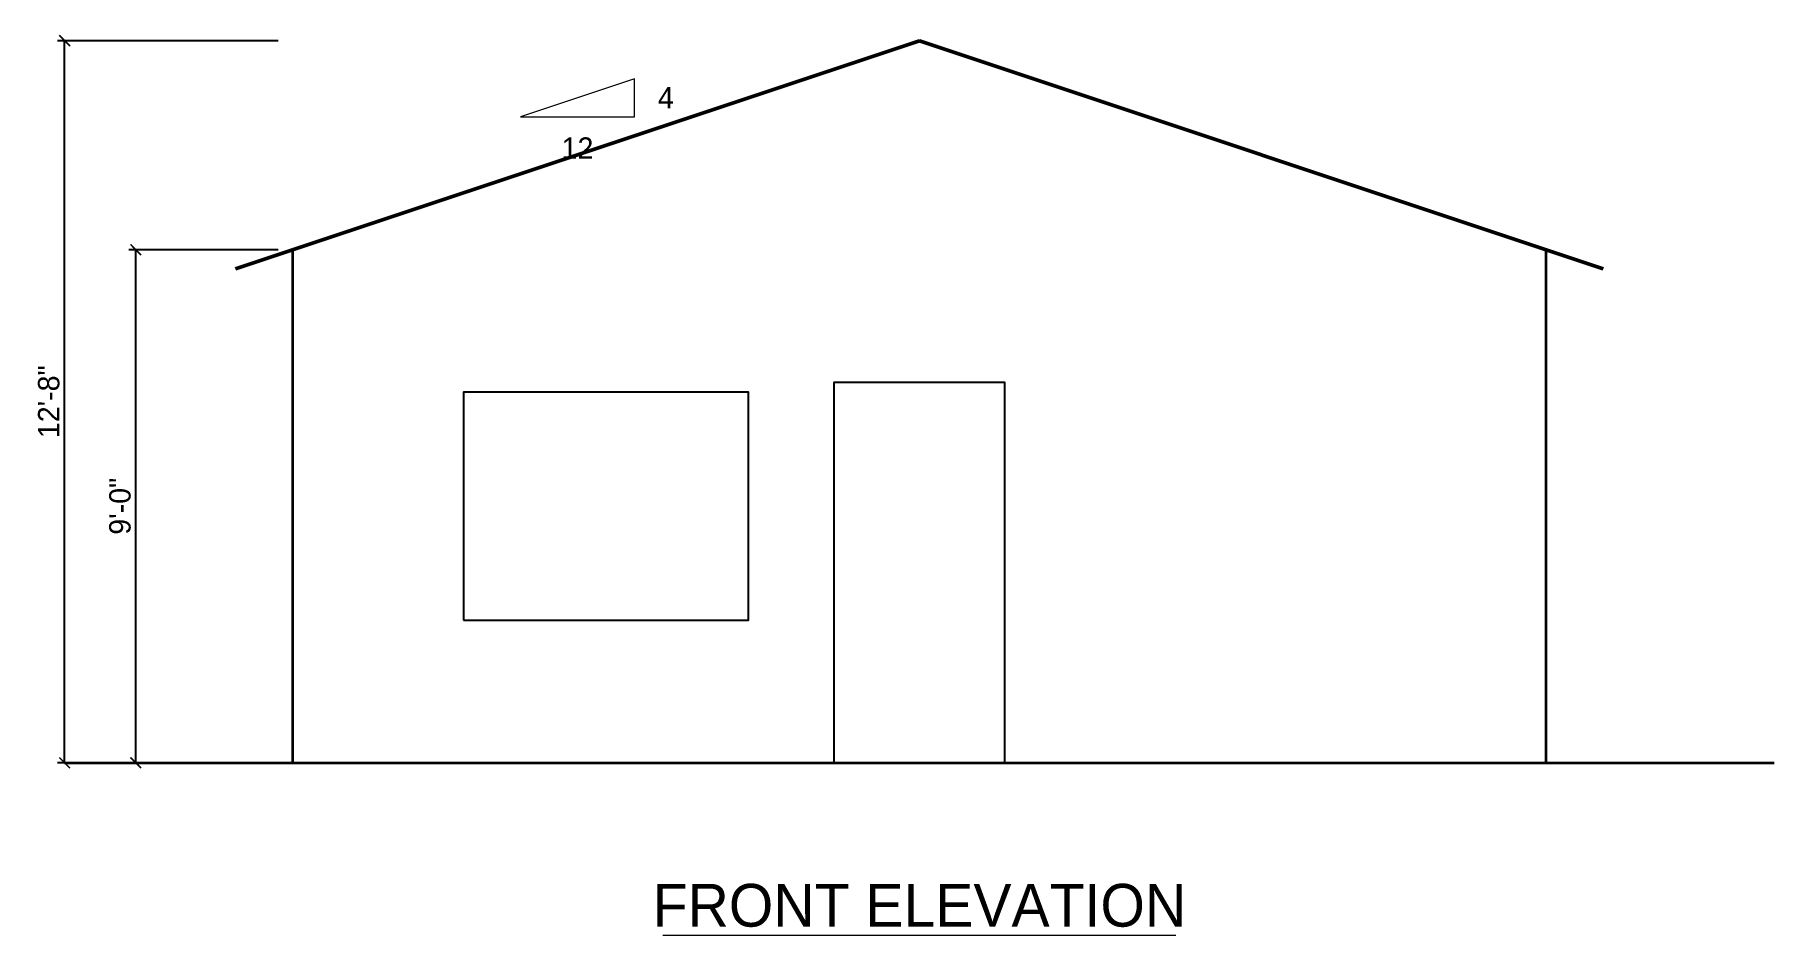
# Model space of a CAD drawing. Header units: metres. Extents: x -4.5 to 26, y -3 to 12.8.
import ezdxf
from ezdxf.enums import TextEntityAlignment as Align

# ---------------------------------------------------------------- set-up
doc = ezdxf.new("R2010")
doc.units = ezdxf.units.M
for name, color, linetype, lineweight in [('A-ANNO-DIMS', 3, 'Continuous', 13), ('A-ANNO-TEXT', 7, 'Continuous', 18), ('A-DOOR', 4, 'Continuous', 25), ('A-ELEV', 7, 'Continuous', 35), ('A-GLAZ', 4, 'Continuous', 25), ('A-ROOF', 7, 'Continuous', 50)]:
    doc.layers.add(name, color=color, linetype=linetype, lineweight=lineweight)
doc.dimstyles.new('CODEFRAME', dxfattribs={"dimtxt": 0.375, "dimasz": 0.1875, "dimexe": 0.125, "dimexo": 0.25, "dimgap": 0.09, "dimtad": 1, "dimdec": 1, "dimblk": 'ARCHTICK', "dimcen": 2.5, "dimazin": 3, "dimtfac": 1, "dimtmove": 0, "dimatfit": 3})

# ---------------------------------------------------------------- blocks, each defined once
blk = doc.blocks.new('_ARCHTICK')
at = {"color": 0, "linetype": 'BYBLOCK', "const_width": 0.15}
blk.add_lwpolyline([(-0.5, -0.5), (0.5, 0.5)], dxfattribs=at)

msp = doc.modelspace()

# ---------------------------------------------------------------- linework, layer by layer
at = {"layer": 'A-ANNO-TEXT'}
for p, q in [((6, 12), (4, 11.333)), ((6, 11.333), (6, 12)), ((4, 11.333), (6, 11.333)), ((6.5, -3.025), (15.5, -3.025))]:
    msp.add_line(p, q, dxfattribs=at)
at = {"layer": 'A-DOOR'}
msp.add_lwpolyline([(9.5, 0), (12.5, 0), (12.5, 6.67), (9.5, 6.67)], close=True, dxfattribs=at)
at = {"layer": 'A-ELEV'}
msp.add_line((-4, 0), (26, 0), dxfattribs=at)
msp.add_lwpolyline([(0, 0), (22, 0), (22, 9), (11, 12.667), (0, 9)], close=True, dxfattribs=at)
at = {"layer": 'A-GLAZ'}
msp.add_lwpolyline([(3, 2.5), (8, 2.5), (8, 6.5), (3, 6.5)], close=True, dxfattribs=at)
at = {"layer": 'A-ROOF'}
for p, q in [((-1, 8.667), (11, 12.667)), ((11, 12.667), (23, 8.667))]:
    msp.add_line(p, q, dxfattribs=at)

# ---------------------------------------------------------------- texts
at = {"layer": 'A-ANNO-TEXT'}
for s, height, p in [('4', 0.375, (6.55, 11.667)), ('12', 0.375, (5, 10.783)), ('FRONT ELEVATION', 0.75, (11, -2.5))]:
    msp.add_text(s, height=height, dxfattribs=at).set_placement(p, align=Align.MIDDLE_CENTER)

# ---------------------------------------------------------------- dimensions: what is measured, and where the dimension line sits
at = {"layer": 'A-ANNO-DIMS'}
for base, p2, text in [((-4, 0), (0, 12.667), '12\'-8"'), ((-2.75, 0), (0, 9), '9\'-0"')]:
    msp.add_linear_dim(base=base, p1=(0, 0), p2=p2, angle=90, text=text, dimstyle='CODEFRAME', dxfattribs=at).render()

doc.saveas('drawing.dxf')
